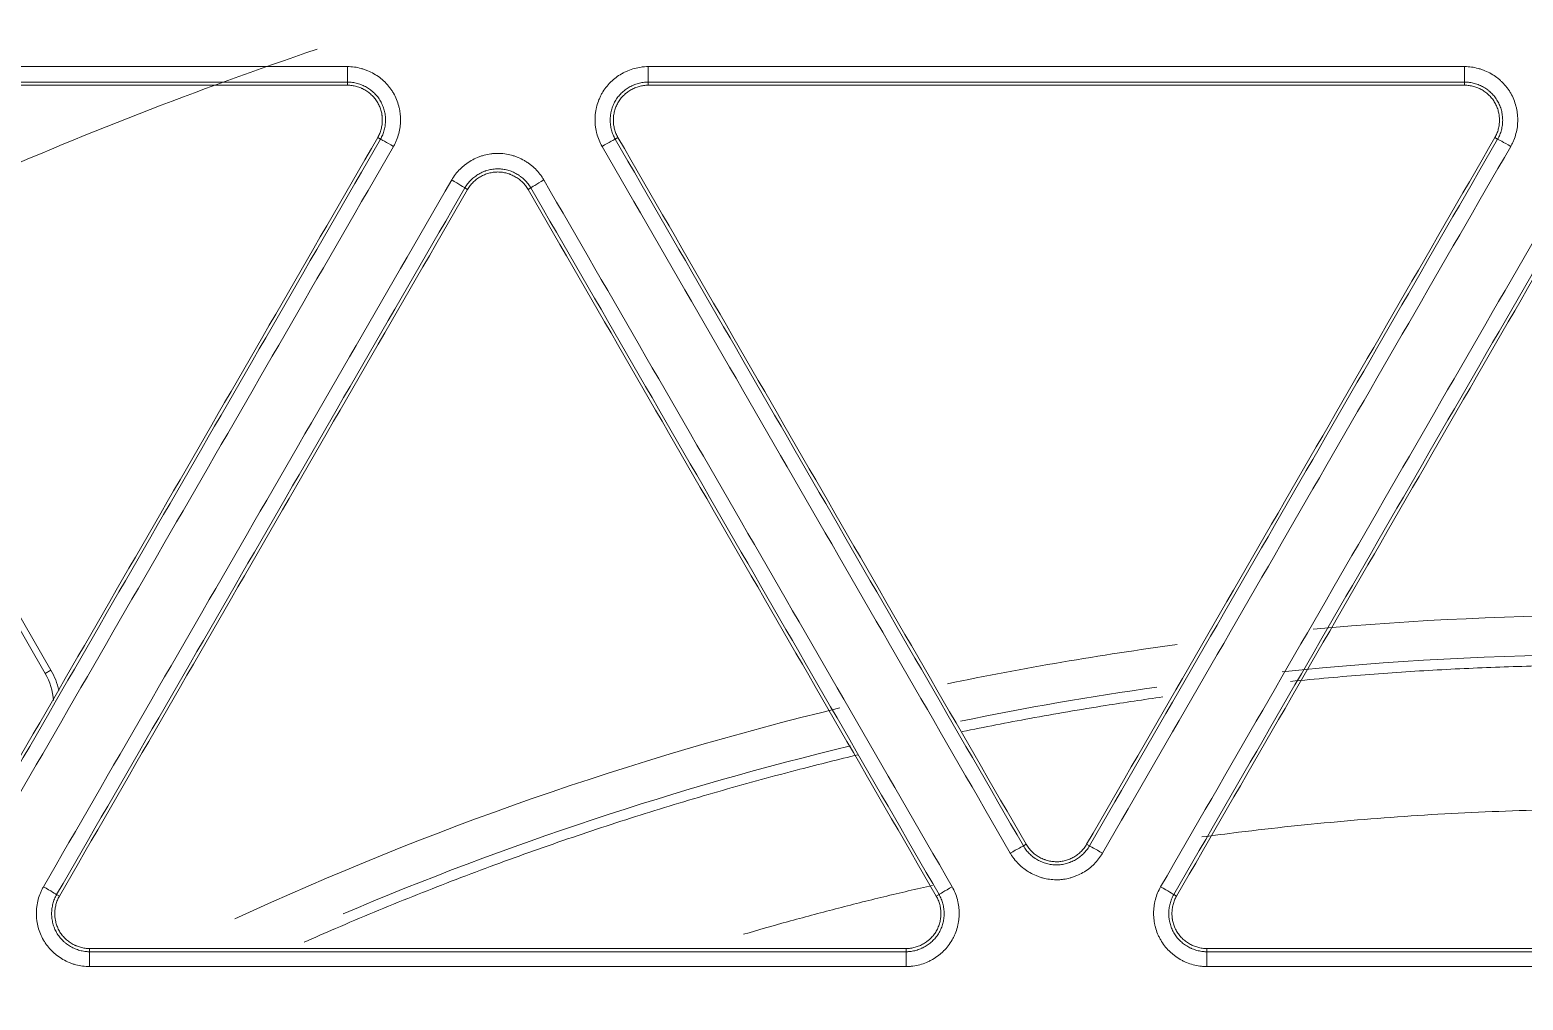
# Model space of a CAD drawing. Header units: inches. Extents: x 405346 to 489838, y -25612 to 14934.
# Drawn here: x 467194.61 to 467241.39, y 4412.36 to 4442.77 of the extents above; entities that cross this region are included whole.
import ezdxf

# ---------------------------------------------------------------- set-up
doc = ezdxf.new("R2010")
doc.units = ezdxf.units.IN
doc.header["$LTSCALE"] = 200
doc.header["$MEASUREMENT"] = 0
doc.layers.add('SS-EQ', color=2, linetype='Continuous', lineweight=20)

# ---------------------------------------------------------------- blocks, each defined once
blk = doc.blocks.new('4way무풍')
at = {"layer": 'SS-EQ'}
for p, q in [((-39.708, 119.607), (-39.708, 119.706)), ((-30.286, 119.706), (-30.286, 119.607)), ((-4.711, 119.607), (-4.711, 119.706)), ((-38.673, 117.915), (-38.76, 117.965)), ((-31.233, 117.965), (-31.32, 117.915)), ((-3.677, 117.915), (-3.763, 117.965)), ((-35.944, 116.34), (-36.031, 116.389)), ((-33.963, 116.389), (-34.049, 116.34)), ((-48.996, 101.278), (-51.299, 105.266)), ((-49.176, 101.174), (-50.202, 102.951)), ((-49.176, 101.174), (-48.996, 101.278)), ((-18.533, 95.767), (-18.446, 95.817)), ((-16.551, 95.817), (-16.464, 95.767)), ((-48.818, 94.241), (-48.732, 94.191)), ((-21.262, 94.191), (-21.175, 94.241)), ((-13.821, 94.241), (-13.735, 94.191)), ((-47.784, 92.55), (-47.784, 92.449)), ((-22.209, 92.449), (-22.209, 92.55)), ((-12.787, 92.55), (-12.787, 92.449))]:
    blk.add_line(p, q, dxfattribs=at)
for centre, radius, start, end in [((0, 0), 127.397, 108.60999, 119.28053), ((0, 0), 102.993, 84.58498, 95.26594), ((0, 0), 102.993, 97.65489, 101.71221), ((0, 0), 101.761, 84.4425, 95.88375), ((-50.851, 100.207), 1.934, 3.2924, 30), ((-50.851, 100.207), 2.142, 11.5374, 30), ((0, 0), 101.761, 98.11125, 101.62125), ((0, 0), 102.993, 103.63556, 114.82092), ((0, 0), 101.761, 103.6125, 113.05125)]:
    blk.add_arc(centre, radius, start, end, dxfattribs=at)
for centre, major_axis, ratio, start_param, end_param in [((-39.708, 120.18), (0, 0.474), 0.004362, 1.548798, 3.106779), ((-30.286, 120.18), (0, -0.474), 0.00332, 4.690087, 6.248279), ((-4.711, 120.18), (0, -0.474), 0.00051, 4.689728, 6.248279), ((-38.263, 117.678), (0.41, -0.237), 0.016482, 1.585262, 3.106681), ((-31.73, 117.678), (0.41, 0.237), 0.020573, 0.034914, 1.563013), ((-3.267, 117.678), (0.41, -0.237), 0.018962, 1.582161, 3.10668), ((-36.441, 116.626), (-0.41, 0.237), 0.016424, 3.176504, 4.726623), ((-33.552, 116.626), (0.41, 0.237), 0.020451, 1.56336, 3.106679), ((-18.943, 95.53), (-0.41, -0.237), 0.01614, 3.176504, 4.705855), ((-16.054, 95.53), (0.41, -0.237), 0.013946, 1.581205, 3.106683), ((-49.228, 94.477), (0.41, -0.237), 0.010854, 0.034909, 1.584576), ((-20.765, 94.477), (0.41, 0.237), 0.016057, 1.564599, 3.106682), ((-14.232, 94.477), (-0.41, 0.237), 0.013888, 3.176503, 4.722508), ((-47.784, 91.976), (0, 0.474), 0.006388, 0.034907, 1.554954), ((-22.209, 91.976), (0, 0.474), 0.002889, 0.034907, 1.554319), ((-12.787, 91.976), (0, -0.474), 0.001658, 3.176499, 4.695795)]:
    blk.add_ellipse(centre, major_axis=major_axis, ratio=ratio, start_param=start_param, end_param=end_param, dxfattribs=at)
for points, knots in [([(-346.359, 0), (-346.359, 27.812), (-346.359, 55.623), (-346.359, 97.341), (-346.359, 111.247), (-346.359, 139.059), (-346.359, 152.964), (-346.359, 180.776), (-346.359, 194.682), (-346.359, 222.494), (-346.359, 236.4), (-346.358, 257.259), (-346.358, 264.212), (-346.359, 272.903), (-346.359, 274.641), (-346.359, 277.248), (-346.359, 278.117), (-346.358, 279.856), (-346.358, 280.725), (-346.358, 282.028), (-346.358, 282.463), (-346.358, 283.332), (-346.359, 283.767), (-346.359, 284.419), (-346.359, 284.636), (-346.359, 285.07), (-346.358, 285.288), (-346.355, 285.722), (-346.353, 285.939), (-346.345, 286.374), (-346.34, 286.591), (-346.322, 287.243), (-346.305, 287.677), (-346.262, 288.546), (-346.235, 288.98), (-346.174, 289.848), (-346.138, 290.283), (-346.078, 290.934), (-346.057, 291.151), (-346.012, 291.584), (-345.894, 292.666), (-345.748, 293.74), (-345.479, 295.449), (-345.327, 296.299), (-344.817, 298.834), (-344.407, 300.504), (-343.687, 302.982), (-343.172, 304.624), (-342.294, 307.059), (-341.638, 308.662), (-341.119, 309.858), (-340.941, 310.255), (-340.713, 310.75), (-340.668, 310.849), (-340.576, 311.047), (-340.437, 311.342), (-339.919, 312.422), (-339.029, 314.158), (-338.177, 315.659), (-336.854, 317.88), (-335.912, 319.32), (-334.41, 321.417), (-333.378, 322.795), (-331.741, 324.8), (-330.589, 326.095), (-329.702, 327.05), (-329.403, 327.366), (-329.023, 327.757), (-328.947, 327.835), (-328.795, 327.991), (-328.566, 328.224), (-327.719, 329.07), (-326.303, 330.411), (-324.35, 332.11), (-322.332, 333.721), (-320.944, 334.737), (-319.535, 335.723), (-318.819, 336.202), (-317.367, 337.129), (-315.893, 338.027), (-314.376, 338.866), (-313.222, 339.472), (-312.835, 339.671), (-312.249, 339.962), (-312.054, 340.059), (-311.662, 340.249), (-309.896, 341.094), (-308.103, 341.848), (-305.68, 342.749), (-304.055, 343.315), (-302.408, 343.812), (-299.923, 344.505), (-298.245, 344.898), (-295.697, 345.381), (-294.842, 345.525), (-293.766, 345.682), (-293.551, 345.712), (-293.119, 345.77), (-292.903, 345.798), (-292.254, 345.879), (-291.821, 345.928), (-290.523, 346.062), (-289.657, 346.132), (-288.357, 346.21), (-287.924, 346.231), (-287.057, 346.265), (-286.624, 346.277), (-285.974, 346.288), (-285.757, 346.29), (-285.323, 346.293), (-285.107, 346.293), (-284.673, 346.294), (-284.456, 346.293), (-284.023, 346.293), (-283.806, 346.293), (-283.155, 346.292), (-282.722, 346.292), (-281.855, 346.292), (-281.421, 346.292), (-280.12, 346.293), (-279.253, 346.293), (-277.519, 346.294), (-276.652, 346.294), (-274.05, 346.294), (-272.316, 346.294), (-267.113, 346.293), (-263.645, 346.293), (-256.707, 346.293), (-253.239, 346.293), (-242.833, 346.293), (-235.896, 346.294), (-222.022, 346.294), (-215.084, 346.294), (-194.273, 346.294), (-180.398, 346.294), (-152.65, 346.294), (-138.775, 346.294), (-111.027, 346.294), (-97.152, 346.294), (-69.403, 346.294), (-55.529, 346.294), (-34.718, 346.294), (-27.78, 346.294), (-13.906, 346.294), (-6.969, 346.294), (-0.032, 346.294)], [0, 0, 0, 0, 0.125, 0.125, 0.1875, 0.1875, 0.25, 0.25, 0.3125, 0.3125, 0.375, 0.375, 0.40625, 0.40625, 0.414063, 0.414063, 0.417969, 0.417969, 0.421875, 0.421875, 0.423828, 0.423828, 0.425781, 0.425781, 0.426758, 0.426758, 0.427734, 0.427734, 0.428711, 0.428711, 0.429688, 0.429688, 0.431641, 0.431641, 0.433594, 0.433594, 0.435547, 0.435547, 0.436523, 0.436523, 0.4375, 0.441406, 0.441406, 0.445313, 0.445313, 0.453125, 0.453125, 0.457031, 0.460938, 0.464844, 0.464844, 0.466797, 0.466797, 0.467285, 0.467285, 0.467773, 0.46875, 0.472656, 0.476563, 0.476563, 0.484375, 0.484375, 0.488281, 0.492188, 0.496094, 0.496094, 0.498047, 0.498047, 0.498535, 0.498535, 0.499023, 0.5, 0.503906, 0.507813, 0.511719, 0.515625, 0.515625, 0.519531, 0.519531, 0.523438, 0.527344, 0.527344, 0.529297, 0.529297, 0.530273, 0.530273, 0.53125, 0.539063, 0.539063, 0.542969, 0.546875, 0.546875, 0.554688, 0.554688, 0.558594, 0.558594, 0.55957, 0.55957, 0.560547, 0.560547, 0.5625, 0.5625, 0.566406, 0.566406, 0.568359, 0.568359, 0.570313, 0.570313, 0.571289, 0.571289, 0.572266, 0.572266, 0.573242, 0.573242, 0.574219, 0.574219, 0.576172, 0.576172, 0.578125, 0.578125, 0.582031, 0.582031, 0.585938, 0.585938, 0.59375, 0.59375, 0.609375, 0.609375, 0.625, 0.625, 0.65625, 0.65625, 0.6875, 0.6875, 0.75, 0.75, 0.8125, 0.8125, 0.875, 0.875, 0.9375, 0.9375, 0.96875, 0.96875, 1, 1, 1, 1]), ([(-0.032, 345.099), (-6.961, 345.099), (-13.891, 345.099), (-27.749, 345.099), (-34.679, 345.098), (-55.467, 345.098), (-69.326, 345.098), (-97.044, 345.097), (-110.903, 345.097), (-138.621, 345.096), (-152.479, 345.095), (-180.197, 345.093), (-194.056, 345.092), (-214.845, 345.089), (-221.774, 345.088), (-235.633, 345.086), (-242.562, 345.085), (-256.421, 345.082), (-263.351, 345.08), (-272.012, 345.079), (-273.745, 345.079), (-276.343, 345.078), (-277.21, 345.078), (-278.942, 345.077), (-279.808, 345.077), (-281.107, 345.076), (-281.54, 345.076), (-282.407, 345.076), (-282.84, 345.076), (-283.706, 345.075), (-284.139, 345.075), (-284.789, 345.074), (-285.005, 345.073), (-285.438, 345.071), (-285.655, 345.069), (-286.304, 345.059), (-286.737, 345.048), (-287.602, 345.017), (-288.034, 344.996), (-289.33, 344.921), (-290.194, 344.852), (-291.488, 344.721), (-291.92, 344.673), (-292.566, 344.593), (-292.782, 344.565), (-293.212, 344.507), (-294.286, 344.357), (-295.351, 344.179), (-297.891, 343.698), (-299.563, 343.307), (-302.038, 342.614), (-303.678, 342.117), (-305.297, 341.55), (-307.709, 340.648), (-309.296, 339.975), (-311.056, 339.137), (-311.349, 338.996), (-311.641, 338.852), (-311.836, 338.756), (-311.933, 338.707), (-312.418, 338.463), (-312.803, 338.264), (-313.95, 337.656), (-314.704, 337.235), (-316.19, 336.364), (-316.921, 335.913), (-318.363, 334.982), (-319.073, 334.501), (-320.472, 333.511), (-321.848, 332.49), (-323.849, 330.871), (-325.784, 329.163), (-327.03, 327.964), (-327.795, 327.195), (-327.947, 327.04), (-328.25, 326.729), (-328.401, 326.572), (-328.849, 326.101), (-329.144, 325.784), (-330.019, 324.826), (-331.153, 323.527), (-332.763, 321.515), (-333.776, 320.132), (-334.759, 318.728), (-335.235, 318.015), (-336.157, 316.57), (-336.603, 315.837), (-337.465, 314.349), (-338.296, 312.841), (-339.065, 311.29), (-339.481, 310.406), (-339.527, 310.307), (-339.618, 310.11), (-339.754, 309.814), (-340.065, 309.122), (-340.322, 308.526), (-340.821, 307.33), (-341.451, 305.726), (-342.288, 303.29), (-342.776, 301.647), (-343.454, 299.168), (-343.836, 297.496), (-344.302, 294.959), (-344.439, 294.108), (-344.619, 292.825), (-344.701, 292.181), (-344.786, 291.427), (-344.82, 291.103), (-344.842, 290.887), (-344.852, 290.779), (-344.946, 289.806), (-345.01, 288.941), (-345.078, 287.644), (-345.096, 287.211), (-345.116, 286.563), (-345.122, 286.346), (-345.13, 285.914), (-345.133, 285.698), (-345.138, 285.265), (-345.139, 285.049), (-345.14, 284.616), (-345.14, 284.4), (-345.141, 283.751), (-345.141, 283.319), (-345.141, 282.67), (-345.141, 282.453), (-345.141, 282.021), (-345.141, 281.805), (-345.142, 281.156), (-345.142, 280.723), (-345.142, 279.426), (-345.143, 278.561), (-345.144, 276.83), (-345.144, 275.965), (-345.145, 273.37), (-345.145, 271.64), (-345.146, 262.989), (-345.147, 256.068), (-345.152, 235.306), (-345.154, 221.464), (-345.157, 193.781), (-345.158, 179.94), (-345.16, 152.257), (-345.161, 138.415), (-345.162, 110.732), (-345.163, 69.207), (-345.164, 27.683), (-345.164, 0)], [0, 0, 0, 0, 0.03125, 0.03125, 0.0625, 0.0625, 0.125, 0.125, 0.1875, 0.1875, 0.25, 0.25, 0.3125, 0.3125, 0.34375, 0.34375, 0.375, 0.375, 0.40625, 0.40625, 0.414063, 0.414063, 0.417969, 0.417969, 0.421875, 0.421875, 0.423828, 0.423828, 0.425781, 0.425781, 0.427734, 0.427734, 0.428711, 0.428711, 0.429688, 0.429688, 0.431641, 0.431641, 0.433594, 0.433594, 0.4375, 0.4375, 0.439453, 0.439453, 0.44043, 0.44043, 0.441406, 0.445313, 0.445313, 0.453125, 0.453125, 0.457031, 0.460938, 0.460938, 0.46875, 0.46875, 0.469727, 0.470215, 0.470215, 0.470703, 0.470703, 0.472656, 0.472656, 0.476563, 0.476563, 0.480469, 0.480469, 0.484375, 0.484375, 0.488281, 0.492188, 0.496094, 0.5, 0.5, 0.500977, 0.500977, 0.501953, 0.501953, 0.503906, 0.503906, 0.507813, 0.511719, 0.515625, 0.515625, 0.519531, 0.519531, 0.523438, 0.523438, 0.527344, 0.53125, 0.53125, 0.531738, 0.531738, 0.532227, 0.533203, 0.535156, 0.535156, 0.539063, 0.542969, 0.546875, 0.546875, 0.554688, 0.554688, 0.558594, 0.558594, 0.560547, 0.561523, 0.562012, 0.562012, 0.5625, 0.5625, 0.566406, 0.566406, 0.568359, 0.568359, 0.569336, 0.569336, 0.570313, 0.570313, 0.571289, 0.571289, 0.572266, 0.572266, 0.574219, 0.574219, 0.575195, 0.575195, 0.576172, 0.576172, 0.578125, 0.578125, 0.582031, 0.582031, 0.585938, 0.585938, 0.59375, 0.59375, 0.625, 0.625, 0.6875, 0.6875, 0.75, 0.75, 0.8125, 0.8125, 0.875, 1, 1, 1, 1]), ([(-39.71, 120.19), (-39.636, 120.19), (-39.564, 120.185), (-39.42, 120.166), (-39.349, 120.151), (-39.244, 120.123), (-39.209, 120.112), (-39.157, 120.094), (-39.14, 120.088), (-39.106, 120.075), (-39.089, 120.068), (-39.005, 120.033), (-38.875, 119.969), (-38.754, 119.888), (-38.681, 119.833), (-38.667, 119.821), (-38.638, 119.798), (-38.597, 119.763), (-38.557, 119.726), (-38.48, 119.649), (-38.432, 119.595), (-38.365, 119.509), (-38.344, 119.48), (-38.303, 119.419), (-38.284, 119.388), (-38.229, 119.293), (-38.165, 119.163), (-38.119, 119.025), (-38.096, 118.937), (-38.091, 118.919), (-38.083, 118.884), (-38.079, 118.866), (-38.069, 118.812), (-38.063, 118.776), (-38.049, 118.668), (-38.045, 118.596), (-38.044, 118.487), (-38.046, 118.432), (-38.05, 118.378), (-38.054, 118.341), (-38.056, 118.323), (-38.068, 118.232), (-38.095, 118.09), (-38.141, 117.952), (-38.183, 117.852), (-38.197, 117.818), (-38.23, 117.752), (-38.247, 117.72), (-38.265, 117.688)], [0, 0, 0, 0, 0.0625, 0.0625, 0.125, 0.125, 0.15625, 0.15625, 0.171875, 0.171875, 0.1875, 0.1875, 0.25, 0.3125, 0.3125, 0.328125, 0.328125, 0.34375, 0.375, 0.375, 0.4375, 0.4375, 0.46875, 0.46875, 0.5, 0.5, 0.5625, 0.625, 0.625, 0.640625, 0.640625, 0.65625, 0.65625, 0.6875, 0.6875, 0.75, 0.75, 0.78125, 0.796875, 0.796875, 0.8125, 0.8125, 0.875, 0.9375, 0.9375, 0.96875, 0.96875, 1, 1, 1, 1]), ([(-31.732, 117.688), (-31.768, 117.752), (-31.8, 117.817), (-31.855, 117.951), (-31.878, 118.02), (-31.906, 118.125), (-31.914, 118.161), (-31.925, 118.215), (-31.928, 118.233), (-31.934, 118.269), (-31.937, 118.287), (-31.948, 118.377), (-31.957, 118.522), (-31.948, 118.667), (-31.937, 118.757), (-31.934, 118.775), (-31.928, 118.812), (-31.925, 118.83), (-31.914, 118.883), (-31.906, 118.919), (-31.879, 119.024), (-31.856, 119.092), (-31.814, 119.193), (-31.8, 119.226), (-31.767, 119.292), (-31.75, 119.324), (-31.695, 119.419), (-31.614, 119.539), (-31.518, 119.648), (-31.454, 119.712), (-31.441, 119.725), (-31.414, 119.75), (-31.4, 119.762), (-31.359, 119.798), (-31.331, 119.821), (-31.244, 119.887), (-31.184, 119.928), (-31.089, 119.982), (-31.041, 120.008), (-30.992, 120.031), (-30.959, 120.046), (-30.942, 120.054), (-30.857, 120.089), (-30.72, 120.136), (-30.578, 120.165), (-30.47, 120.18), (-30.434, 120.184), (-30.361, 120.189), (-30.324, 120.19), (-30.287, 120.19)], [0, 0, 0, 0, 0.0625, 0.0625, 0.125, 0.125, 0.15625, 0.15625, 0.171875, 0.171875, 0.1875, 0.1875, 0.25, 0.3125, 0.3125, 0.328125, 0.328125, 0.34375, 0.34375, 0.375, 0.375, 0.4375, 0.4375, 0.46875, 0.46875, 0.5, 0.5, 0.5625, 0.625, 0.625, 0.640625, 0.640625, 0.65625, 0.65625, 0.6875, 0.6875, 0.75, 0.75, 0.78125, 0.796875, 0.796875, 0.8125, 0.8125, 0.875, 0.9375, 0.9375, 0.96875, 0.96875, 1, 1, 1, 1]), ([(-4.711, 120.19), (-4.638, 120.19), (-4.565, 120.185), (-4.422, 120.166), (-4.351, 120.152), (-4.246, 120.123), (-4.211, 120.112), (-4.159, 120.094), (-4.141, 120.088), (-4.107, 120.075), (-4.09, 120.068), (-4.006, 120.033), (-3.876, 119.969), (-3.755, 119.889), (-3.683, 119.833), (-3.668, 119.822), (-3.64, 119.798), (-3.598, 119.763), (-3.558, 119.726), (-3.481, 119.65), (-3.433, 119.595), (-3.367, 119.509), (-3.345, 119.48), (-3.305, 119.419), (-3.285, 119.388), (-3.23, 119.293), (-3.167, 119.163), (-3.12, 119.025), (-3.097, 118.937), (-3.093, 118.92), (-3.085, 118.884), (-3.081, 118.866), (-3.07, 118.812), (-3.065, 118.776), (-3.051, 118.668), (-3.046, 118.596), (-3.046, 118.487), (-3.048, 118.433), (-3.052, 118.378), (-3.055, 118.342), (-3.057, 118.323), (-3.069, 118.233), (-3.097, 118.09), (-3.143, 117.953), (-3.184, 117.852), (-3.199, 117.818), (-3.231, 117.753), (-3.248, 117.72), (-3.267, 117.688)], [0, 0, 0, 0, 0.0625, 0.0625, 0.125, 0.125, 0.15625, 0.15625, 0.171875, 0.171875, 0.1875, 0.1875, 0.25, 0.3125, 0.3125, 0.328125, 0.328125, 0.34375, 0.375, 0.375, 0.4375, 0.4375, 0.46875, 0.46875, 0.5, 0.5, 0.5625, 0.625, 0.625, 0.640625, 0.640625, 0.65625, 0.65625, 0.6875, 0.6875, 0.75, 0.75, 0.78125, 0.796875, 0.796875, 0.8125, 0.8125, 0.875, 0.9375, 0.9375, 0.96875, 0.96875, 1, 1, 1, 1]), ([(-38.673, 117.915), (-38.672, 117.918), (-38.67, 117.921), (-38.667, 117.926), (-38.662, 117.935), (-38.657, 117.944), (-38.648, 117.961), (-38.642, 117.973), (-38.625, 118.008), (-38.614, 118.032), (-38.585, 118.104), (-38.552, 118.203), (-38.532, 118.305), (-38.524, 118.37), (-38.523, 118.383), (-38.52, 118.409), (-38.519, 118.422), (-38.517, 118.461), (-38.516, 118.487), (-38.516, 118.565), (-38.519, 118.616), (-38.529, 118.694), (-38.533, 118.719), (-38.543, 118.771), (-38.549, 118.796), (-38.569, 118.872), (-38.585, 118.921), (-38.625, 119.017), (-38.647, 119.064), (-38.687, 119.132), (-38.701, 119.154), (-38.73, 119.197), (-38.745, 119.218), (-38.793, 119.28), (-38.827, 119.319), (-38.882, 119.373), (-38.911, 119.4), (-38.941, 119.425), (-38.961, 119.442), (-38.972, 119.45), (-39.024, 119.489), (-39.11, 119.547), (-39.203, 119.593), (-39.275, 119.623), (-39.3, 119.633), (-39.349, 119.65), (-39.374, 119.657), (-39.45, 119.678), (-39.5, 119.688), (-39.578, 119.699), (-39.616, 119.703), (-39.662, 119.705), (-39.685, 119.706), (-39.695, 119.706), (-39.701, 119.706), (-39.704, 119.706), (-39.708, 119.706)], [0, 0, 0, 0, 0.003906, 0.003906, 0.007813, 0.015625, 0.015625, 0.03125, 0.03125, 0.0625, 0.0625, 0.125, 0.1875, 0.1875, 0.203125, 0.203125, 0.21875, 0.21875, 0.25, 0.25, 0.3125, 0.3125, 0.34375, 0.34375, 0.375, 0.375, 0.4375, 0.4375, 0.5, 0.5, 0.53125, 0.53125, 0.5625, 0.5625, 0.625, 0.625, 0.65625, 0.671875, 0.671875, 0.6875, 0.6875, 0.75, 0.8125, 0.8125, 0.84375, 0.84375, 0.875, 0.875, 0.9375, 0.9375, 0.96875, 0.984375, 0.992187, 0.996094, 0.996094, 1, 1, 1, 1]), ([(-39.708, 119.607), (-39.66, 119.607), (-39.611, 119.603), (-39.517, 119.59), (-39.424, 119.571), (-39.334, 119.54), (-39.278, 119.517), (-39.267, 119.512), (-39.246, 119.502), (-39.213, 119.487), (-39.182, 119.47), (-39.12, 119.434), (-39.08, 119.408), (-39.023, 119.364), (-39.005, 119.349), (-38.969, 119.318), (-38.951, 119.301), (-38.9, 119.251), (-38.837, 119.18), (-38.784, 119.101), (-38.748, 119.039), (-38.737, 119.017), (-38.716, 118.974), (-38.706, 118.952), (-38.679, 118.886), (-38.664, 118.841), (-38.646, 118.772), (-38.638, 118.738), (-38.632, 118.702), (-38.628, 118.679), (-38.626, 118.667), (-38.619, 118.607), (-38.613, 118.512), (-38.619, 118.417), (-38.628, 118.346), (-38.632, 118.322), (-38.641, 118.275), (-38.646, 118.252), (-38.664, 118.183), (-38.679, 118.138), (-38.715, 118.05), (-38.736, 118.007), (-38.76, 117.965)], [0, 0, 0, 0, 0.0625, 0.0625, 0.125, 0.1875, 0.1875, 0.203125, 0.203125, 0.21875, 0.25, 0.25, 0.3125, 0.3125, 0.34375, 0.34375, 0.375, 0.375, 0.4375, 0.5, 0.5, 0.53125, 0.53125, 0.5625, 0.5625, 0.625, 0.625, 0.65625, 0.671875, 0.671875, 0.6875, 0.6875, 0.75, 0.8125, 0.8125, 0.84375, 0.84375, 0.875, 0.875, 0.9375, 0.9375, 1, 1, 1, 1]), ([(-30.286, 119.706), (-30.289, 119.706), (-30.292, 119.706), (-30.299, 119.706), (-30.309, 119.706), (-30.319, 119.706), (-30.338, 119.705), (-30.351, 119.704), (-30.391, 119.701), (-30.417, 119.699), (-30.494, 119.688), (-30.595, 119.667), (-30.694, 119.633), (-30.754, 119.608), (-30.766, 119.603), (-30.79, 119.592), (-30.825, 119.575), (-30.86, 119.556), (-30.927, 119.517), (-30.97, 119.489), (-31.032, 119.441), (-31.053, 119.425), (-31.092, 119.391), (-31.111, 119.373), (-31.167, 119.318), (-31.201, 119.279), (-31.265, 119.197), (-31.294, 119.154), (-31.333, 119.086), (-31.345, 119.063), (-31.368, 119.016), (-31.379, 118.992), (-31.408, 118.92), (-31.425, 118.871), (-31.444, 118.796), (-31.453, 118.758), (-31.46, 118.719), (-31.464, 118.693), (-31.466, 118.68), (-31.474, 118.615), (-31.481, 118.512), (-31.474, 118.408), (-31.464, 118.331), (-31.46, 118.305), (-31.45, 118.253), (-31.445, 118.228), (-31.425, 118.152), (-31.408, 118.103), (-31.379, 118.031), (-31.363, 117.996), (-31.342, 117.955), (-31.331, 117.935), (-31.327, 117.926), (-31.323, 117.921), (-31.322, 117.918), (-31.32, 117.915)], [0, 0, 0, 0, 0.003906, 0.003906, 0.007812, 0.015625, 0.015625, 0.03125, 0.03125, 0.0625, 0.0625, 0.125, 0.1875, 0.1875, 0.203125, 0.203125, 0.21875, 0.25, 0.25, 0.3125, 0.3125, 0.34375, 0.34375, 0.375, 0.375, 0.4375, 0.4375, 0.5, 0.5, 0.53125, 0.53125, 0.5625, 0.5625, 0.625, 0.625, 0.65625, 0.671875, 0.671875, 0.6875, 0.6875, 0.75, 0.8125, 0.8125, 0.84375, 0.84375, 0.875, 0.875, 0.9375, 0.9375, 0.96875, 0.984375, 0.992187, 0.996094, 0.996094, 1, 1, 1, 1]), ([(-31.233, 117.965), (-31.258, 118.007), (-31.279, 118.05), (-31.315, 118.138), (-31.345, 118.229), (-31.363, 118.322), (-31.372, 118.393), (-31.374, 118.417), (-31.377, 118.465), (-31.378, 118.489), (-31.378, 118.56), (-31.375, 118.608), (-31.366, 118.679), (-31.362, 118.702), (-31.353, 118.749), (-31.348, 118.773), (-31.329, 118.842), (-31.299, 118.932), (-31.257, 119.018), (-31.222, 119.08), (-31.209, 119.101), (-31.182, 119.14), (-31.168, 119.16), (-31.124, 119.216), (-31.093, 119.251), (-31.042, 119.301), (-31.016, 119.326), (-30.988, 119.349), (-30.97, 119.364), (-30.96, 119.371), (-30.913, 119.408), (-30.833, 119.461), (-30.748, 119.503), (-30.682, 119.531), (-30.659, 119.539), (-30.614, 119.555), (-30.591, 119.562), (-30.522, 119.581), (-30.476, 119.59), (-30.382, 119.603), (-30.334, 119.607), (-30.286, 119.607)], [0, 0, 0, 0, 0.0625, 0.0625, 0.125, 0.1875, 0.1875, 0.21875, 0.21875, 0.25, 0.25, 0.3125, 0.3125, 0.34375, 0.34375, 0.375, 0.375, 0.4375, 0.5, 0.5, 0.53125, 0.53125, 0.5625, 0.5625, 0.625, 0.625, 0.65625, 0.671875, 0.671875, 0.6875, 0.6875, 0.75, 0.8125, 0.8125, 0.84375, 0.84375, 0.875, 0.875, 0.9375, 0.9375, 1, 1, 1, 1]), ([(-3.677, 117.915), (-3.675, 117.918), (-3.673, 117.921), (-3.67, 117.926), (-3.665, 117.935), (-3.661, 117.944), (-3.651, 117.961), (-3.645, 117.973), (-3.628, 118.008), (-3.617, 118.032), (-3.588, 118.104), (-3.555, 118.203), (-3.536, 118.305), (-3.527, 118.37), (-3.526, 118.383), (-3.524, 118.409), (-3.523, 118.422), (-3.52, 118.461), (-3.519, 118.487), (-3.519, 118.565), (-3.523, 118.616), (-3.533, 118.694), (-3.537, 118.719), (-3.547, 118.771), (-3.552, 118.796), (-3.572, 118.872), (-3.589, 118.921), (-3.628, 119.017), (-3.651, 119.064), (-3.69, 119.132), (-3.704, 119.154), (-3.733, 119.197), (-3.748, 119.218), (-3.796, 119.28), (-3.83, 119.319), (-3.886, 119.373), (-3.914, 119.4), (-3.944, 119.425), (-3.965, 119.442), (-3.975, 119.45), (-4.027, 119.489), (-4.114, 119.547), (-4.206, 119.593), (-4.279, 119.623), (-4.303, 119.633), (-4.353, 119.65), (-4.378, 119.657), (-4.453, 119.678), (-4.504, 119.688), (-4.581, 119.699), (-4.619, 119.703), (-4.665, 119.705), (-4.688, 119.706), (-4.698, 119.706), (-4.704, 119.706), (-4.708, 119.706), (-4.711, 119.706)], [0, 0, 0, 0, 0.003906, 0.003906, 0.007812, 0.015625, 0.015625, 0.03125, 0.03125, 0.0625, 0.0625, 0.125, 0.1875, 0.1875, 0.203125, 0.203125, 0.21875, 0.21875, 0.25, 0.25, 0.3125, 0.3125, 0.34375, 0.34375, 0.375, 0.375, 0.4375, 0.4375, 0.5, 0.5, 0.53125, 0.53125, 0.5625, 0.5625, 0.625, 0.625, 0.65625, 0.671875, 0.671875, 0.6875, 0.6875, 0.75, 0.8125, 0.8125, 0.84375, 0.84375, 0.875, 0.875, 0.9375, 0.9375, 0.96875, 0.984375, 0.992187, 0.996094, 0.996094, 1, 1, 1, 1]), ([(-4.711, 119.607), (-4.663, 119.607), (-4.615, 119.603), (-4.52, 119.59), (-4.427, 119.571), (-4.337, 119.54), (-4.282, 119.517), (-4.271, 119.512), (-4.249, 119.502), (-4.216, 119.487), (-4.185, 119.47), (-4.123, 119.434), (-4.084, 119.408), (-4.027, 119.364), (-4.008, 119.349), (-3.972, 119.318), (-3.954, 119.301), (-3.903, 119.251), (-3.84, 119.18), (-3.787, 119.101), (-3.751, 119.039), (-3.74, 119.017), (-3.719, 118.974), (-3.709, 118.952), (-3.682, 118.886), (-3.667, 118.841), (-3.649, 118.772), (-3.641, 118.738), (-3.635, 118.702), (-3.631, 118.679), (-3.63, 118.667), (-3.622, 118.607), (-3.616, 118.512), (-3.622, 118.417), (-3.631, 118.346), (-3.635, 118.322), (-3.644, 118.275), (-3.649, 118.252), (-3.667, 118.183), (-3.682, 118.138), (-3.718, 118.05), (-3.739, 118.007), (-3.763, 117.965)], [0, 0, 0, 0, 0.0625, 0.0625, 0.125, 0.1875, 0.1875, 0.203125, 0.203125, 0.21875, 0.25, 0.25, 0.3125, 0.3125, 0.34375, 0.34375, 0.375, 0.375, 0.4375, 0.5, 0.5, 0.53125, 0.53125, 0.5625, 0.5625, 0.625, 0.625, 0.65625, 0.671875, 0.671875, 0.6875, 0.6875, 0.75, 0.8125, 0.8125, 0.84375, 0.84375, 0.875, 0.875, 0.9375, 0.9375, 1, 1, 1, 1]), ([(-36.443, 116.636), (-36.406, 116.699), (-36.366, 116.76), (-36.277, 116.874), (-36.229, 116.929), (-36.152, 117.005), (-36.125, 117.03), (-36.084, 117.066), (-36.07, 117.078), (-36.041, 117.101), (-36.027, 117.113), (-35.955, 117.168), (-35.834, 117.248), (-35.704, 117.313), (-35.619, 117.348), (-35.602, 117.355), (-35.568, 117.368), (-35.551, 117.374), (-35.499, 117.392), (-35.465, 117.402), (-35.36, 117.431), (-35.289, 117.445), (-35.181, 117.46), (-35.145, 117.464), (-35.072, 117.469), (-35.035, 117.47), (-34.926, 117.47), (-34.781, 117.46), (-34.639, 117.431), (-34.551, 117.407), (-34.533, 117.402), (-34.498, 117.391), (-34.481, 117.386), (-34.429, 117.368), (-34.395, 117.355), (-34.294, 117.313), (-34.23, 117.281), (-34.135, 117.227), (-34.089, 117.198), (-34.044, 117.167), (-34.014, 117.146), (-33.999, 117.135), (-33.927, 117.079), (-33.817, 116.984), (-33.721, 116.876), (-33.654, 116.789), (-33.633, 116.76), (-33.592, 116.699), (-33.572, 116.668), (-33.554, 116.636)], [0, 0, 0, 0, 0.0625, 0.0625, 0.125, 0.125, 0.15625, 0.15625, 0.171875, 0.171875, 0.1875, 0.1875, 0.25, 0.3125, 0.3125, 0.328125, 0.328125, 0.34375, 0.34375, 0.375, 0.375, 0.4375, 0.4375, 0.46875, 0.46875, 0.5, 0.5, 0.5625, 0.625, 0.625, 0.640625, 0.640625, 0.65625, 0.65625, 0.6875, 0.6875, 0.75, 0.75, 0.78125, 0.796875, 0.796875, 0.8125, 0.8125, 0.875, 0.9375, 0.9375, 0.96875, 0.96875, 1, 1, 1, 1]), ([(-33.963, 116.389), (-33.964, 116.392), (-33.966, 116.395), (-33.969, 116.401), (-33.974, 116.409), (-33.979, 116.417), (-33.99, 116.434), (-33.997, 116.445), (-34.019, 116.478), (-34.034, 116.499), (-34.082, 116.561), (-34.151, 116.638), (-34.23, 116.706), (-34.282, 116.746), (-34.292, 116.753), (-34.314, 116.769), (-34.346, 116.791), (-34.379, 116.811), (-34.447, 116.85), (-34.493, 116.873), (-34.565, 116.903), (-34.589, 116.913), (-34.639, 116.93), (-34.664, 116.937), (-34.739, 116.958), (-34.841, 116.979), (-34.944, 116.986), (-35.023, 116.986), (-35.049, 116.985), (-35.101, 116.982), (-35.127, 116.979), (-35.204, 116.968), (-35.255, 116.958), (-35.33, 116.937), (-35.367, 116.926), (-35.404, 116.913), (-35.429, 116.903), (-35.441, 116.898), (-35.501, 116.873), (-35.594, 116.827), (-35.681, 116.769), (-35.743, 116.722), (-35.763, 116.706), (-35.803, 116.671), (-35.822, 116.653), (-35.878, 116.599), (-35.912, 116.56), (-35.959, 116.498), (-35.982, 116.467), (-36.007, 116.429), (-36.019, 116.409), (-36.024, 116.401), (-36.027, 116.395), (-36.029, 116.392), (-36.031, 116.389)], [0, 0, 0, 0, 0.003906, 0.003906, 0.007812, 0.015625, 0.015625, 0.03125, 0.03125, 0.0625, 0.0625, 0.125, 0.1875, 0.1875, 0.203125, 0.203125, 0.21875, 0.25, 0.25, 0.3125, 0.3125, 0.34375, 0.34375, 0.375, 0.375, 0.4375, 0.5, 0.5, 0.53125, 0.53125, 0.5625, 0.5625, 0.625, 0.625, 0.65625, 0.671875, 0.671875, 0.6875, 0.6875, 0.75, 0.8125, 0.8125, 0.84375, 0.84375, 0.875, 0.875, 0.9375, 0.9375, 0.96875, 0.984375, 0.992188, 0.996094, 0.996094, 1, 1, 1, 1]), ([(-35.944, 116.34), (-35.92, 116.381), (-35.893, 116.421), (-35.835, 116.497), (-35.772, 116.568), (-35.7, 116.63), (-35.643, 116.674), (-35.623, 116.688), (-35.583, 116.714), (-35.563, 116.727), (-35.501, 116.762), (-35.459, 116.783), (-35.393, 116.811), (-35.37, 116.819), (-35.325, 116.835), (-35.302, 116.842), (-35.233, 116.861), (-35.14, 116.88), (-35.045, 116.887), (-34.973, 116.887), (-34.949, 116.886), (-34.901, 116.883), (-34.877, 116.88), (-34.806, 116.87), (-34.76, 116.861), (-34.691, 116.842), (-34.657, 116.831), (-34.623, 116.819), (-34.601, 116.811), (-34.59, 116.806), (-34.534, 116.783), (-34.449, 116.74), (-34.37, 116.688), (-34.313, 116.644), (-34.294, 116.629), (-34.258, 116.598), (-34.24, 116.582), (-34.189, 116.531), (-34.158, 116.496), (-34.1, 116.421), (-34.073, 116.381), (-34.049, 116.34)], [0, 0, 0, 0, 0.0625, 0.0625, 0.125, 0.1875, 0.1875, 0.21875, 0.21875, 0.25, 0.25, 0.3125, 0.3125, 0.34375, 0.34375, 0.375, 0.375, 0.4375, 0.5, 0.5, 0.53125, 0.53125, 0.5625, 0.5625, 0.625, 0.625, 0.65625, 0.671875, 0.671875, 0.6875, 0.6875, 0.75, 0.8125, 0.8125, 0.84375, 0.84375, 0.875, 0.875, 0.9375, 0.9375, 1, 1, 1, 1]), ([(10.178, 100.92), (9.579, 100.981), (8.297, 101.099), (6.318, 101.244), (4.233, 101.354), (2.113, 101.422), (-0.043, 101.444), (-2.232, 101.419), (-4.452, 101.345), (-6.703, 101.22), (-8.612, 101.07), (-9.771, 100.96), (-10.17, 100.919)], [0, 0, 0, 0, 0.088744, 0.189484, 0.291914, 0.396014, 0.501766, 0.609152, 0.71815, 0.828736, 0.940881, 1, 1, 1, 1]), ([(-14.164, 100.435), (-14.762, 100.35), (-16.153, 100.141), (-18.25, 99.782), (-19.746, 99.492), (-20.452, 99.347)], [0, 0, 0, 0, 0.284142, 0.661065, 1, 1, 1, 1]), ([(-23.708, 98.622), (-24.318, 98.476), (-25.738, 98.122), (-27.966, 97.515), (-30.393, 96.787), (-32.822, 95.991), (-35.25, 95.125), (-37.673, 94.19), (-39.611, 93.385), (-40.739, 92.892), (-41.067, 92.746)], [0, 0, 0, 0, 0.102499, 0.239305, 0.37738, 0.516663, 0.657108, 0.79867, 0.941294, 1, 1, 1, 1]), ([(-12.942, 96.045), (-12.559, 96.096), (-11.628, 96.216), (-10.143, 96.386), (-8.481, 96.547), (-6.807, 96.681), (-5.121, 96.786), (-3.423, 96.862), (-1.715, 96.909), (-0.418, 96.92), (0.564, 96.918), (1.328, 96.912), (2.389, 96.892), (3.748, 96.851), (5.404, 96.774), (7.355, 96.647), (9.393, 96.47), (11.289, 96.264), (12.437, 96.119), (12.947, 96.05)], [0, 0, 0, 0, 0.044575, 0.108454, 0.172738, 0.237416, 0.302482, 0.367925, 0.433737, 0.49991, 0.517811, 0.547205, 0.588092, 0.640466, 0.704316, 0.779621, 0.866346, 0.94057, 1, 1, 1, 1]), ([(-16.055, 95.538), (-16.092, 95.474), (-16.132, 95.414), (-16.221, 95.299), (-16.269, 95.245), (-16.346, 95.168), (-16.373, 95.143), (-16.414, 95.107), (-16.428, 95.095), (-16.457, 95.072), (-16.471, 95.061), (-16.543, 95.006), (-16.664, 94.925), (-16.794, 94.861), (-16.878, 94.826), (-16.896, 94.819), (-16.93, 94.806), (-16.947, 94.8), (-16.999, 94.782), (-17.033, 94.771), (-17.138, 94.743), (-17.209, 94.728), (-17.317, 94.714), (-17.353, 94.71), (-17.426, 94.705), (-17.463, 94.704), (-17.572, 94.704), (-17.717, 94.714), (-17.859, 94.743), (-17.947, 94.766), (-17.964, 94.772), (-17.999, 94.782), (-18.017, 94.788), (-18.069, 94.806), (-18.103, 94.819), (-18.203, 94.861), (-18.268, 94.893), (-18.363, 94.947), (-18.409, 94.976), (-18.454, 95.007), (-18.484, 95.028), (-18.499, 95.039), (-18.571, 95.094), (-18.681, 95.19), (-18.777, 95.298), (-18.844, 95.384), (-18.865, 95.414), (-18.906, 95.475), (-18.925, 95.506), (-18.944, 95.538)], [0, 0, 0, 0, 0.0625, 0.0625, 0.125, 0.125, 0.15625, 0.15625, 0.171875, 0.171875, 0.1875, 0.1875, 0.25, 0.3125, 0.3125, 0.328125, 0.328125, 0.34375, 0.34375, 0.375, 0.375, 0.4375, 0.4375, 0.46875, 0.46875, 0.5, 0.5, 0.5625, 0.625, 0.625, 0.640625, 0.640625, 0.65625, 0.65625, 0.6875, 0.6875, 0.75, 0.75, 0.78125, 0.796875, 0.796875, 0.8125, 0.8125, 0.875, 0.9375, 0.9375, 0.96875, 0.96875, 1, 1, 1, 1]), ([(-18.533, 95.767), (-18.531, 95.764), (-18.529, 95.761), (-18.526, 95.755), (-18.521, 95.747), (-18.516, 95.738), (-18.505, 95.722), (-18.498, 95.711), (-18.476, 95.678), (-18.461, 95.657), (-18.413, 95.595), (-18.344, 95.518), (-18.266, 95.45), (-18.214, 95.41), (-18.203, 95.402), (-18.182, 95.387), (-18.149, 95.365), (-18.116, 95.344), (-18.049, 95.305), (-18.002, 95.282), (-17.93, 95.252), (-17.906, 95.243), (-17.856, 95.226), (-17.831, 95.218), (-17.756, 95.197), (-17.705, 95.187), (-17.602, 95.173), (-17.55, 95.169), (-17.472, 95.169), (-17.446, 95.17), (-17.394, 95.174), (-17.368, 95.176), (-17.29, 95.187), (-17.24, 95.197), (-17.165, 95.218), (-17.127, 95.229), (-17.091, 95.243), (-17.066, 95.252), (-17.054, 95.257), (-16.993, 95.282), (-16.9, 95.329), (-16.814, 95.386), (-16.752, 95.433), (-16.731, 95.45), (-16.692, 95.484), (-16.673, 95.502), (-16.617, 95.557), (-16.583, 95.596), (-16.535, 95.657), (-16.512, 95.689), (-16.488, 95.727), (-16.476, 95.747), (-16.471, 95.755), (-16.467, 95.761), (-16.466, 95.764), (-16.464, 95.767)], [0, 0, 0, 0, 0.003906, 0.003906, 0.007812, 0.015625, 0.015625, 0.03125, 0.03125, 0.0625, 0.0625, 0.125, 0.1875, 0.1875, 0.203125, 0.203125, 0.21875, 0.25, 0.25, 0.3125, 0.3125, 0.34375, 0.34375, 0.375, 0.375, 0.4375, 0.4375, 0.5, 0.5, 0.53125, 0.53125, 0.5625, 0.5625, 0.625, 0.625, 0.65625, 0.671875, 0.671875, 0.6875, 0.6875, 0.75, 0.8125, 0.8125, 0.84375, 0.84375, 0.875, 0.875, 0.9375, 0.9375, 0.96875, 0.984375, 0.992187, 0.996094, 0.996094, 1, 1, 1, 1]), ([(-16.551, 95.817), (-16.575, 95.775), (-16.602, 95.735), (-16.66, 95.659), (-16.723, 95.589), (-16.795, 95.526), (-16.852, 95.482), (-16.872, 95.469), (-16.912, 95.442), (-16.932, 95.429), (-16.994, 95.394), (-17.037, 95.373), (-17.102, 95.345), (-17.125, 95.337), (-17.17, 95.321), (-17.193, 95.314), (-17.262, 95.295), (-17.356, 95.276), (-17.45, 95.269), (-17.522, 95.269), (-17.547, 95.27), (-17.594, 95.274), (-17.618, 95.276), (-17.689, 95.286), (-17.735, 95.295), (-17.804, 95.314), (-17.838, 95.325), (-17.872, 95.337), (-17.894, 95.346), (-17.905, 95.35), (-17.961, 95.373), (-18.046, 95.416), (-18.125, 95.468), (-18.182, 95.512), (-18.201, 95.527), (-18.237, 95.558), (-18.255, 95.575), (-18.306, 95.625), (-18.337, 95.66), (-18.395, 95.735), (-18.422, 95.775), (-18.446, 95.817)], [0, 0, 0, 0, 0.0625, 0.0625, 0.125, 0.1875, 0.1875, 0.21875, 0.21875, 0.25, 0.25, 0.3125, 0.3125, 0.34375, 0.34375, 0.375, 0.375, 0.4375, 0.5, 0.5, 0.53125, 0.53125, 0.5625, 0.5625, 0.625, 0.625, 0.65625, 0.671875, 0.671875, 0.6875, 0.6875, 0.75, 0.8125, 0.8125, 0.84375, 0.84375, 0.875, 0.875, 0.9375, 0.9375, 1, 1, 1, 1]), ([(-27.299, 92.996), (-26.842, 93.13), (-25.885, 93.403), (-24.42, 93.795), (-22.904, 94.176), (-21.887, 94.414), (-21.377, 94.529)], [0, 0, 0, 0, 0.233536, 0.487619, 0.743724, 1, 1, 1, 1]), ([(-47.787, 91.983), (-47.86, 91.983), (-47.933, 91.988), (-48.077, 92.008), (-48.147, 92.022), (-48.253, 92.051), (-48.288, 92.061), (-48.34, 92.079), (-48.357, 92.085), (-48.391, 92.098), (-48.408, 92.105), (-48.492, 92.14), (-48.622, 92.205), (-48.743, 92.285), (-48.815, 92.341), (-48.83, 92.352), (-48.858, 92.375), (-48.9, 92.41), (-48.94, 92.447), (-49.017, 92.524), (-49.065, 92.578), (-49.132, 92.664), (-49.153, 92.694), (-49.194, 92.754), (-49.213, 92.785), (-49.268, 92.88), (-49.332, 93.011), (-49.378, 93.148), (-49.401, 93.236), (-49.405, 93.254), (-49.414, 93.29), (-49.417, 93.308), (-49.428, 93.361), (-49.434, 93.397), (-49.448, 93.505), (-49.452, 93.578), (-49.452, 93.686), (-49.451, 93.741), (-49.446, 93.796), (-49.443, 93.832), (-49.441, 93.85), (-49.429, 93.941), (-49.401, 94.084), (-49.356, 94.221), (-49.314, 94.322), (-49.299, 94.355), (-49.267, 94.421), (-49.25, 94.453), (-49.231, 94.485)], [0, 0, 0, 0, 0.0625, 0.0625, 0.125, 0.125, 0.15625, 0.15625, 0.171875, 0.171875, 0.1875, 0.1875, 0.25, 0.3125, 0.3125, 0.328125, 0.328125, 0.34375, 0.375, 0.375, 0.4375, 0.4375, 0.46875, 0.46875, 0.5, 0.5, 0.5625, 0.625, 0.625, 0.640625, 0.640625, 0.65625, 0.65625, 0.6875, 0.6875, 0.75, 0.75, 0.78125, 0.796875, 0.796875, 0.8125, 0.8125, 0.875, 0.9375, 0.9375, 0.96875, 0.96875, 1, 1, 1, 1]), ([(-48.818, 94.241), (-48.82, 94.238), (-48.821, 94.235), (-48.825, 94.229), (-48.829, 94.221), (-48.834, 94.212), (-48.843, 94.195), (-48.849, 94.183), (-48.867, 94.148), (-48.877, 94.124), (-48.907, 94.052), (-48.939, 93.953), (-48.959, 93.851), (-48.967, 93.786), (-48.969, 93.773), (-48.971, 93.747), (-48.972, 93.734), (-48.975, 93.695), (-48.976, 93.669), (-48.976, 93.591), (-48.972, 93.539), (-48.962, 93.462), (-48.958, 93.436), (-48.948, 93.385), (-48.943, 93.359), (-48.923, 93.284), (-48.906, 93.234), (-48.867, 93.138), (-48.844, 93.092), (-48.805, 93.024), (-48.791, 93.001), (-48.762, 92.958), (-48.747, 92.937), (-48.699, 92.876), (-48.665, 92.837), (-48.609, 92.782), (-48.581, 92.756), (-48.551, 92.73), (-48.53, 92.714), (-48.52, 92.706), (-48.468, 92.666), (-48.381, 92.608), (-48.289, 92.562), (-48.216, 92.532), (-48.192, 92.523), (-48.142, 92.506), (-48.117, 92.498), (-48.042, 92.477), (-47.991, 92.467), (-47.914, 92.457), (-47.876, 92.453), (-47.83, 92.45), (-47.807, 92.45), (-47.797, 92.449), (-47.791, 92.449), (-47.787, 92.449), (-47.784, 92.449)], [0, 0, 0, 0, 0.003906, 0.003906, 0.007812, 0.015625, 0.015625, 0.03125, 0.03125, 0.0625, 0.0625, 0.125, 0.1875, 0.1875, 0.203125, 0.203125, 0.21875, 0.21875, 0.25, 0.25, 0.3125, 0.3125, 0.34375, 0.34375, 0.375, 0.375, 0.4375, 0.4375, 0.5, 0.5, 0.53125, 0.53125, 0.5625, 0.5625, 0.625, 0.625, 0.65625, 0.671875, 0.671875, 0.6875, 0.6875, 0.75, 0.8125, 0.8125, 0.84375, 0.84375, 0.875, 0.875, 0.9375, 0.9375, 0.96875, 0.984375, 0.992188, 0.996094, 0.996094, 1, 1, 1, 1]), ([(-47.784, 92.55), (-47.832, 92.55), (-47.881, 92.553), (-47.975, 92.566), (-48.068, 92.585), (-48.158, 92.616), (-48.213, 92.639), (-48.224, 92.644), (-48.246, 92.654), (-48.279, 92.669), (-48.31, 92.686), (-48.372, 92.722), (-48.412, 92.748), (-48.468, 92.792), (-48.487, 92.807), (-48.523, 92.838), (-48.541, 92.855), (-48.592, 92.905), (-48.655, 92.976), (-48.708, 93.055), (-48.744, 93.118), (-48.755, 93.139), (-48.776, 93.182), (-48.786, 93.204), (-48.813, 93.27), (-48.828, 93.315), (-48.846, 93.384), (-48.854, 93.418), (-48.86, 93.454), (-48.864, 93.477), (-48.866, 93.489), (-48.873, 93.549), (-48.879, 93.644), (-48.873, 93.739), (-48.864, 93.81), (-48.86, 93.834), (-48.851, 93.881), (-48.846, 93.904), (-48.828, 93.974), (-48.813, 94.019), (-48.777, 94.107), (-48.756, 94.149), (-48.732, 94.191)], [0, 0, 0, 0, 0.0625, 0.0625, 0.125, 0.1875, 0.1875, 0.203125, 0.203125, 0.21875, 0.25, 0.25, 0.3125, 0.3125, 0.34375, 0.34375, 0.375, 0.375, 0.4375, 0.5, 0.5, 0.53125, 0.53125, 0.5625, 0.5625, 0.625, 0.625, 0.65625, 0.671875, 0.671875, 0.6875, 0.6875, 0.75, 0.8125, 0.8125, 0.84375, 0.84375, 0.875, 0.875, 0.9375, 0.9375, 1, 1, 1, 1]), ([(-20.766, 94.486), (-20.729, 94.422), (-20.698, 94.357), (-20.643, 94.223), (-20.62, 94.154), (-20.592, 94.049), (-20.584, 94.013), (-20.573, 93.959), (-20.57, 93.941), (-20.564, 93.905), (-20.561, 93.887), (-20.55, 93.797), (-20.54, 93.652), (-20.55, 93.507), (-20.561, 93.416), (-20.564, 93.398), (-20.57, 93.362), (-20.573, 93.344), (-20.584, 93.29), (-20.592, 93.255), (-20.619, 93.15), (-20.642, 93.081), (-20.683, 92.981), (-20.698, 92.948), (-20.73, 92.882), (-20.748, 92.85), (-20.803, 92.755), (-20.884, 92.634), (-20.979, 92.526), (-21.044, 92.461), (-21.057, 92.449), (-21.084, 92.424), (-21.098, 92.412), (-21.139, 92.375), (-21.167, 92.352), (-21.254, 92.286), (-21.314, 92.246), (-21.408, 92.192), (-21.456, 92.166), (-21.506, 92.142), (-21.539, 92.127), (-21.556, 92.12), (-21.64, 92.085), (-21.778, 92.037), (-21.92, 92.008), (-22.028, 91.994), (-22.064, 91.99), (-22.137, 91.985), (-22.174, 91.984), (-22.211, 91.984)], [0, 0, 0, 0, 0.0625, 0.0625, 0.125, 0.125, 0.15625, 0.15625, 0.171875, 0.171875, 0.1875, 0.1875, 0.25, 0.3125, 0.3125, 0.328125, 0.328125, 0.34375, 0.34375, 0.375, 0.375, 0.4375, 0.4375, 0.46875, 0.46875, 0.5, 0.5, 0.5625, 0.625, 0.625, 0.640625, 0.640625, 0.65625, 0.65625, 0.6875, 0.6875, 0.75, 0.75, 0.78125, 0.796875, 0.796875, 0.8125, 0.8125, 0.875, 0.9375, 0.9375, 0.96875, 0.96875, 1, 1, 1, 1]), ([(-22.209, 92.449), (-22.206, 92.449), (-22.203, 92.449), (-22.196, 92.449), (-22.186, 92.45), (-22.176, 92.45), (-22.157, 92.45), (-22.144, 92.451), (-22.104, 92.454), (-22.078, 92.457), (-22.001, 92.467), (-21.9, 92.488), (-21.801, 92.522), (-21.741, 92.548), (-21.729, 92.553), (-21.705, 92.564), (-21.67, 92.581), (-21.635, 92.599), (-21.568, 92.638), (-21.525, 92.667), (-21.463, 92.714), (-21.442, 92.73), (-21.403, 92.765), (-21.384, 92.783), (-21.328, 92.838), (-21.293, 92.877), (-21.23, 92.958), (-21.201, 93.002), (-21.162, 93.069), (-21.149, 93.093), (-21.126, 93.14), (-21.116, 93.163), (-21.086, 93.236), (-21.07, 93.285), (-21.05, 93.36), (-21.042, 93.398), (-21.035, 93.437), (-21.031, 93.462), (-21.029, 93.475), (-21.021, 93.54), (-21.014, 93.644), (-21.021, 93.748), (-21.031, 93.825), (-21.035, 93.851), (-21.045, 93.903), (-21.051, 93.928), (-21.07, 94.004), (-21.087, 94.053), (-21.116, 94.125), (-21.132, 94.16), (-21.153, 94.201), (-21.164, 94.221), (-21.169, 94.23), (-21.172, 94.235), (-21.174, 94.238), (-21.175, 94.241)], [0, 0, 0, 0, 0.003906, 0.003906, 0.007813, 0.015625, 0.015625, 0.03125, 0.03125, 0.0625, 0.0625, 0.125, 0.1875, 0.1875, 0.203125, 0.203125, 0.21875, 0.25, 0.25, 0.3125, 0.3125, 0.34375, 0.34375, 0.375, 0.375, 0.4375, 0.4375, 0.5, 0.5, 0.53125, 0.53125, 0.5625, 0.5625, 0.625, 0.625, 0.65625, 0.671875, 0.671875, 0.6875, 0.6875, 0.75, 0.8125, 0.8125, 0.84375, 0.84375, 0.875, 0.875, 0.9375, 0.9375, 0.96875, 0.984375, 0.992188, 0.996094, 0.996094, 1, 1, 1, 1]), ([(-21.262, 94.191), (-21.238, 94.149), (-21.216, 94.106), (-21.18, 94.018), (-21.15, 93.928), (-21.132, 93.834), (-21.123, 93.763), (-21.121, 93.739), (-21.118, 93.691), (-21.117, 93.667), (-21.117, 93.596), (-21.12, 93.548), (-21.129, 93.477), (-21.133, 93.454), (-21.142, 93.407), (-21.148, 93.383), (-21.166, 93.314), (-21.196, 93.224), (-21.238, 93.138), (-21.274, 93.076), (-21.286, 93.055), (-21.313, 93.016), (-21.327, 92.996), (-21.371, 92.94), (-21.402, 92.905), (-21.453, 92.855), (-21.479, 92.83), (-21.507, 92.807), (-21.525, 92.792), (-21.535, 92.785), (-21.583, 92.748), (-21.662, 92.696), (-21.747, 92.653), (-21.813, 92.626), (-21.836, 92.617), (-21.881, 92.601), (-21.904, 92.594), (-21.973, 92.575), (-22.019, 92.566), (-22.114, 92.553), (-22.161, 92.55), (-22.209, 92.55)], [0, 0, 0, 0, 0.0625, 0.0625, 0.125, 0.1875, 0.1875, 0.21875, 0.21875, 0.25, 0.25, 0.3125, 0.3125, 0.34375, 0.34375, 0.375, 0.375, 0.4375, 0.5, 0.5, 0.53125, 0.53125, 0.5625, 0.5625, 0.625, 0.625, 0.65625, 0.671875, 0.671875, 0.6875, 0.6875, 0.75, 0.8125, 0.8125, 0.84375, 0.84375, 0.875, 0.875, 0.9375, 0.9375, 1, 1, 1, 1]), ([(-12.788, 91.984), (-12.825, 91.984), (-12.861, 91.985), (-12.935, 91.99), (-12.971, 91.994), (-13.079, 92.008), (-13.221, 92.037), (-13.358, 92.084), (-13.443, 92.12), (-13.46, 92.127), (-13.493, 92.142), (-13.542, 92.166), (-13.59, 92.191), (-13.685, 92.246), (-13.745, 92.286), (-13.831, 92.352), (-13.86, 92.375), (-13.901, 92.411), (-13.915, 92.424), (-13.941, 92.449), (-13.955, 92.461), (-14.019, 92.525), (-14.115, 92.634), (-14.196, 92.755), (-14.251, 92.849), (-14.268, 92.882), (-14.3, 92.948), (-14.315, 92.981), (-14.356, 93.081), (-14.379, 93.15), (-14.407, 93.255), (-14.415, 93.29), (-14.425, 93.344), (-14.429, 93.362), (-14.435, 93.398), (-14.437, 93.416), (-14.449, 93.507), (-14.458, 93.652), (-14.449, 93.797), (-14.437, 93.887), (-14.435, 93.905), (-14.429, 93.941), (-14.426, 93.959), (-14.415, 94.013), (-14.407, 94.049), (-14.379, 94.154), (-14.356, 94.223), (-14.301, 94.357), (-14.269, 94.422), (-14.233, 94.486)], [0, 0, 0, 0, 0.03125, 0.03125, 0.0625, 0.0625, 0.125, 0.1875, 0.1875, 0.203125, 0.203125, 0.21875, 0.25, 0.25, 0.3125, 0.3125, 0.34375, 0.34375, 0.359375, 0.359375, 0.375, 0.375, 0.4375, 0.5, 0.5, 0.53125, 0.53125, 0.5625, 0.5625, 0.625, 0.625, 0.65625, 0.65625, 0.671875, 0.671875, 0.6875, 0.6875, 0.75, 0.8125, 0.8125, 0.828125, 0.828125, 0.84375, 0.84375, 0.875, 0.875, 0.9375, 0.9375, 1, 1, 1, 1]), ([(-13.821, 94.241), (-13.823, 94.238), (-13.825, 94.235), (-13.828, 94.229), (-13.833, 94.221), (-13.844, 94.201), (-13.864, 94.16), (-13.88, 94.125), (-13.91, 94.053), (-13.926, 94.003), (-13.946, 93.928), (-13.952, 93.903), (-13.962, 93.851), (-13.966, 93.825), (-13.976, 93.748), (-13.982, 93.644), (-13.976, 93.54), (-13.967, 93.475), (-13.966, 93.462), (-13.961, 93.436), (-13.955, 93.398), (-13.946, 93.36), (-13.926, 93.285), (-13.91, 93.235), (-13.881, 93.163), (-13.87, 93.14), (-13.847, 93.093), (-13.835, 93.069), (-13.796, 93.001), (-13.738, 92.915), (-13.669, 92.838), (-13.613, 92.782), (-13.594, 92.765), (-13.554, 92.73), (-13.534, 92.714), (-13.472, 92.666), (-13.429, 92.638), (-13.362, 92.599), (-13.327, 92.58), (-13.292, 92.563), (-13.268, 92.553), (-13.256, 92.547), (-13.195, 92.522), (-13.097, 92.488), (-12.996, 92.467), (-12.918, 92.457), (-12.892, 92.454), (-12.853, 92.451), (-12.84, 92.45), (-12.82, 92.45), (-12.81, 92.45), (-12.8, 92.449), (-12.794, 92.449), (-12.791, 92.449), (-12.787, 92.449)], [0, 0, 0, 0, 0.003906, 0.003906, 0.007813, 0.015625, 0.03125, 0.0625, 0.0625, 0.125, 0.125, 0.15625, 0.15625, 0.1875, 0.1875, 0.25, 0.3125, 0.3125, 0.328125, 0.328125, 0.34375, 0.375, 0.375, 0.4375, 0.4375, 0.46875, 0.46875, 0.5, 0.5, 0.5625, 0.625, 0.625, 0.65625, 0.65625, 0.6875, 0.6875, 0.75, 0.75, 0.78125, 0.796875, 0.796875, 0.8125, 0.8125, 0.875, 0.9375, 0.9375, 0.96875, 0.96875, 0.984375, 0.984375, 0.992188, 0.996094, 0.996094, 1, 1, 1, 1]), ([(-12.787, 92.55), (-12.836, 92.55), (-12.884, 92.553), (-12.978, 92.566), (-13.071, 92.585), (-13.161, 92.616), (-13.217, 92.639), (-13.228, 92.644), (-13.249, 92.654), (-13.282, 92.669), (-13.313, 92.686), (-13.375, 92.722), (-13.415, 92.748), (-13.472, 92.792), (-13.49, 92.807), (-13.526, 92.838), (-13.544, 92.855), (-13.595, 92.905), (-13.658, 92.976), (-13.711, 93.055), (-13.747, 93.118), (-13.758, 93.139), (-13.779, 93.182), (-13.789, 93.204), (-13.816, 93.27), (-13.831, 93.315), (-13.849, 93.384), (-13.857, 93.418), (-13.863, 93.454), (-13.867, 93.478), (-13.869, 93.489), (-13.876, 93.549), (-13.882, 93.644), (-13.876, 93.739), (-13.867, 93.81), (-13.863, 93.834), (-13.854, 93.881), (-13.849, 93.904), (-13.831, 93.974), (-13.816, 94.019), (-13.78, 94.107), (-13.759, 94.149), (-13.735, 94.191)], [0, 0, 0, 0, 0.0625, 0.0625, 0.125, 0.1875, 0.1875, 0.203125, 0.203125, 0.21875, 0.25, 0.25, 0.3125, 0.3125, 0.34375, 0.34375, 0.375, 0.375, 0.4375, 0.5, 0.5, 0.53125, 0.53125, 0.5625, 0.5625, 0.625, 0.625, 0.65625, 0.671875, 0.671875, 0.6875, 0.6875, 0.75, 0.8125, 0.8125, 0.84375, 0.84375, 0.875, 0.875, 0.9375, 0.9375, 1, 1, 1, 1])]:
    blk.add_open_spline(points, degree=3, knots=knots, dxfattribs=at)
for points in [[(-65.286, 120.189), (-56.761, 120.19), (-48.235, 120.19), (-39.71, 120.19)], [(-30.287, 120.19), (-21.762, 120.19), (-13.237, 120.19), (-4.711, 120.19)], [(-39.708, 119.607), (-48.233, 119.607), (-56.758, 119.607), (-65.283, 119.607)], [(-39.708, 119.706), (-48.233, 119.706), (-56.758, 119.706), (-65.282, 119.706)], [(-4.711, 119.706), (-13.236, 119.706), (-21.761, 119.706), (-30.286, 119.706)], [(-4.711, 119.607), (-13.236, 119.607), (-21.761, 119.607), (-30.286, 119.607)], [(-51.547, 95.817), (-47.285, 103.2), (-43.022, 110.583), (-38.76, 117.965)], [(-51.461, 95.767), (-47.198, 103.15), (-42.936, 110.532), (-38.673, 117.915)], [(-31.32, 117.915), (-27.058, 110.532), (-22.795, 103.15), (-18.533, 95.767)], [(-31.233, 117.965), (-26.971, 110.583), (-22.709, 103.2), (-18.446, 95.817)], [(-16.551, 95.817), (-12.288, 103.2), (-8.025, 110.583), (-3.763, 117.965)], [(-16.464, 95.767), (-12.201, 103.15), (-7.939, 110.532), (-3.677, 117.915)], [(-38.265, 117.688), (-42.528, 110.305), (-46.791, 102.921), (-51.054, 95.537)], [(-18.944, 95.538), (-23.207, 102.921), (-27.469, 110.305), (-31.732, 117.688)], [(-3.267, 117.688), (-7.529, 110.305), (-11.792, 102.922), (-16.055, 95.538)], [(-49.231, 94.485), (-44.968, 101.869), (-40.706, 109.253), (-36.443, 116.636)], [(-33.554, 116.636), (-29.292, 109.253), (-25.029, 101.869), (-20.766, 94.486)], [(-14.233, 94.486), (-9.971, 101.868), (-5.709, 109.249), (-1.447, 116.631)], [(-36.031, 116.389), (-40.293, 109.007), (-44.556, 101.624), (-48.818, 94.241)], [(-35.944, 116.34), (-40.207, 108.957), (-44.469, 101.574), (-48.732, 94.191)], [(-21.262, 94.191), (-25.524, 101.574), (-29.787, 108.957), (-34.049, 116.34)], [(-21.175, 94.241), (-25.438, 101.624), (-29.7, 109.007), (-33.963, 116.389)], [(-1.037, 116.384), (-5.298, 109.003), (-9.56, 101.622), (-13.821, 94.241)], [(-0.944, 116.347), (-5.207, 108.962), (-9.471, 101.577), (-13.735, 94.191)], [(-47.784, 92.55), (-39.259, 92.55), (-30.734, 92.55), (-22.209, 92.55)], [(-47.784, 92.449), (-39.259, 92.449), (-30.734, 92.449), (-22.209, 92.449)], [(-12.787, 92.55), (-8.525, 92.55), (-4.262, 92.55), (0, 92.55)], [(-12.787, 92.449), (-8.525, 92.449), (-4.262, 92.449), (0, 92.449)], [(-22.211, 91.984), (-30.736, 91.984), (-39.262, 91.983), (-47.787, 91.983)], [(0, 91.984), (-4.263, 91.984), (-8.525, 91.984), (-12.788, 91.984)]]:
    blk.add_open_spline(points, degree=3, dxfattribs=at)

msp = doc.modelspace()

# ---------------------------------------------------------------- block references
msp.add_blockref('4way무풍', (467244.268, 4321.426))

doc.saveas('drawing.dxf')
